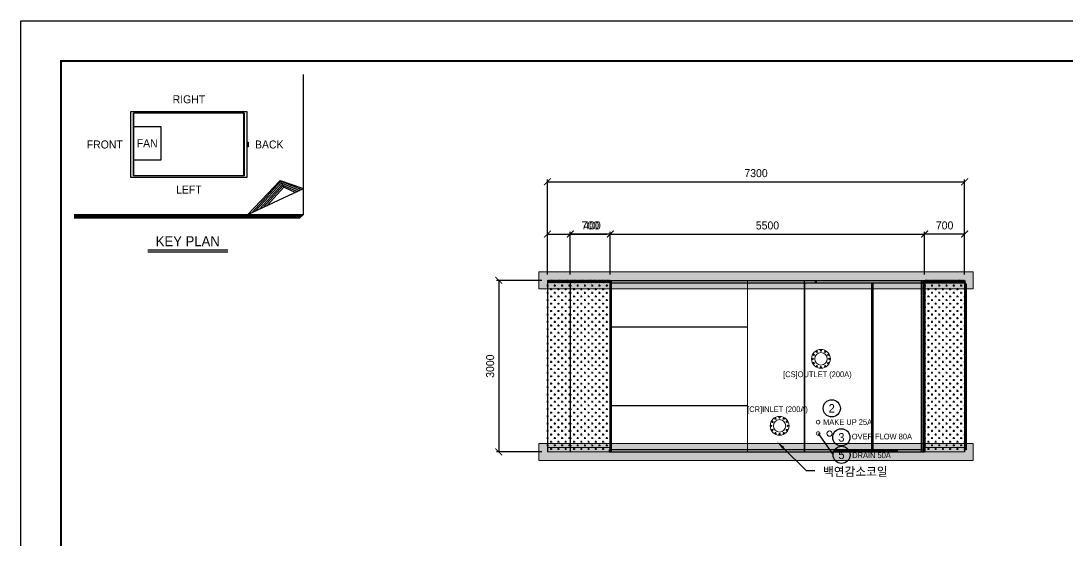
# Model space of a CAD drawing. Header units: millimetres. Extents: x 2773 to 32180, y 2797 to 23592.
# Drawn here: x 2773 to 21079, y 14518 to 23592 of the extents above; entities that cross this region are included whole.
import ezdxf
from ezdxf import colors
from ezdxf.entities.mleader import LeaderData, LeaderLine
from ezdxf.enums import TextEntityAlignment as Align
from ezdxf.math import Vec2, Vec3

# ---------------------------------------------------------------- set-up
doc = ezdxf.new("R2010")
doc.units = ezdxf.units.MM
for name, color, linetype in [('1.냉각탑', 8, 'Continuous'), ('SMS', 220, 'Continuous'), ('냉각탑', 4, 'Continuous'), ('냉각탑_box', 1, 'Continuous'), ('냉각탑_dim', 1, 'Continuous'), ('냉각탑_form', 1, 'Continuous'), ('냉각탑_text', 3, 'Continuous'), ('냉각탑_소음기', 161, 'Continuous')]:
    doc.layers.add(name, color=color, linetype=linetype)
doc.styles.add('HY울릉도L', font='')
doc.styles.get("Standard").update_dxf_attribs({"font": 'arial.ttf'})
doc.styles.add('돋움', font='Dotum.ttf')
doc.styles.get('HY울릉도L').set_extended_font_data('HY울릉도L')
doc.dimstyles.new('성지DIM', dxfattribs={"dimtxt": 3.5, "dimasz": 3, "dimexe": 1, "dimexo": 2.5, "dimgap": 2, "dimtad": 1, "dimdec": 0, "dimzin": 3, "dimdsep": 46, "dimtxsty": 'HY울릉도L', "dimblk": 'ARCHTICK', "dimcen": -2, "dimclrd": 256, "dimclre": 256, "dimclrt": 7, "dimadec": 0, "dimazin": 0, "dimtfac": 1, "dimtdec": 0, "dimtofl": 0, "dimtmove": 0, "dimatfit": 3, "dimfxl": 1, "dimtolj": 1, "dimtzin": 0, "dimlwe": -1, "dimarcsym": 0})

# ---------------------------------------------------------------- blocks, each defined once
blk = doc.blocks.new('냉각탑form')
at = {"layer": 'Defpoints'}
blk.add_lwpolyline([(0, 297.07), (420.1, 297.07), (420.1, 0), (0, 0)], close=True, dxfattribs=at)
at = {"layer": '냉각탑_form', "const_width": 0.5}
blk.add_lwpolyline([(10, 287.07), (10, 10), (410.1, 10), (410.1, 287.07)], close=True, dxfattribs=at)
blk = doc.blocks.new('_ArchTick')
at = {"color": 0, "linetype": 'ByBlock', "const_width": 0.15}
blk.add_lwpolyline([(-0.5, -0.5), (0.5, 0.5)], dxfattribs=at)
blk = doc.blocks.new('*D656')
at = {"layer": 'Defpoints', "color": 0, "transparency": 16777216}
for p in [(11986, 19058), (11134, 16058), (11988, 16058)]:
    blk.add_point(p, dxfattribs=at)
at = {"layer": '냉각탑_dim', "transparency": 16777216}
for p, q in [((11886, 19058), (11094, 19058)), ((11888, 16058), (11094, 16058))]:
    blk.add_line(p, q, dxfattribs=at)
at = {"layer": '냉각탑_dim', "lineweight": -2, "transparency": 16777216}
blk.add_line((11134, 19058), (11134, 16058), dxfattribs=at)
at = {"layer": '냉각탑_dim', "lineweight": -2, "transparency": 16777216, "xscale": 120, "yscale": 120, "zscale": 120}
for p, rotation in [((11134, 19058), 90), ((11134, 16058), 270)]:
    blk.add_blockref('_ArchTick', p, dxfattribs=dict(at, rotation=rotation))
at = {"layer": '냉각탑_dim', "color": 7, "transparency": 16777216, "insert": (10984, 17558), "char_height": 140, "attachment_point": 5, "rotation": 90, "style": 'HY울릉도L'}
blk.add_mtext('\\A1;3000', dxfattribs=at)
blk = doc.blocks.new('*D657')
at = {"layer": 'Defpoints', "color": 0, "transparency": 16777216}
for p in [(12386, 19867), (11986, 19058), (12386, 19058)]:
    blk.add_point(p, dxfattribs=at)
at = {"layer": '냉각탑_dim', "transparency": 16777216}
for p, q in [((11986, 19158), (11986, 19907)), ((12386, 19158), (12386, 19907))]:
    blk.add_line(p, q, dxfattribs=at)
at = {"layer": '냉각탑_dim', "lineweight": -2, "transparency": 16777216}
for p, q in [((11986, 19867), (12386, 19867)), ((12386, 19867), (13026, 19867))]:
    blk.add_line(p, q, dxfattribs=at)
at = {"layer": '냉각탑_dim', "lineweight": -2, "transparency": 16777216, "xscale": 120, "yscale": 120, "zscale": 120, "rotation": 180}
blk.add_blockref('_ArchTick', (11986, 19867), dxfattribs=at)
at = {"layer": '냉각탑_dim', "lineweight": -2, "transparency": 16777216, "xscale": 120, "yscale": 120, "zscale": 120}
blk.add_blockref('_ArchTick', (12386, 19867), dxfattribs=at)
at = {"layer": '냉각탑_dim', "color": 7, "transparency": 16777216, "insert": (12766, 20017), "char_height": 140, "attachment_point": 5, "style": 'HY울릉도L'}
blk.add_mtext('\\A1;400', dxfattribs=at)
blk = doc.blocks.new('*D658')
at = {"layer": 'Defpoints', "color": 0, "transparency": 16777216}
for p in [(12386, 19867), (12386, 19058), (13086, 19058)]:
    blk.add_point(p, dxfattribs=at)
at = {"layer": '냉각탑_dim', "transparency": 16777216}
for p, q in [((12386, 19158), (12386, 19907)), ((13086, 19158), (13086, 19907))]:
    blk.add_line(p, q, dxfattribs=at)
at = {"layer": '냉각탑_dim', "lineweight": -2, "transparency": 16777216}
blk.add_line((13086, 19867), (12386, 19867), dxfattribs=at)
at = {"layer": '냉각탑_dim', "lineweight": -2, "transparency": 16777216, "xscale": 120, "yscale": 120, "zscale": 120, "rotation": 180}
blk.add_blockref('_ArchTick', (12386, 19867), dxfattribs=at)
at = {"layer": '냉각탑_dim', "lineweight": -2, "transparency": 16777216, "xscale": 120, "yscale": 120, "zscale": 120}
blk.add_blockref('_ArchTick', (13086, 19867), dxfattribs=at)
at = {"layer": '냉각탑_dim', "color": 7, "transparency": 16777216, "insert": (12736, 20017), "char_height": 140, "attachment_point": 5, "style": 'HY울릉도L'}
blk.add_mtext('\\A1;700', dxfattribs=at)
blk = doc.blocks.new('*D659')
at = {"layer": 'Defpoints', "color": 0, "transparency": 16777216}
for p in [(18586, 19867), (13086, 19058), (18586, 19058)]:
    blk.add_point(p, dxfattribs=at)
at = {"layer": '냉각탑_dim', "transparency": 16777216}
for p, q in [((13086, 19158), (13086, 19907)), ((18586, 19158), (18586, 19907))]:
    blk.add_line(p, q, dxfattribs=at)
at = {"layer": '냉각탑_dim', "lineweight": -2, "transparency": 16777216}
blk.add_line((13086, 19867), (18586, 19867), dxfattribs=at)
at = {"layer": '냉각탑_dim', "lineweight": -2, "transparency": 16777216, "xscale": 120, "yscale": 120, "zscale": 120, "rotation": 180}
blk.add_blockref('_ArchTick', (13086, 19867), dxfattribs=at)
at = {"layer": '냉각탑_dim', "lineweight": -2, "transparency": 16777216, "xscale": 120, "yscale": 120, "zscale": 120}
blk.add_blockref('_ArchTick', (18586, 19867), dxfattribs=at)
at = {"layer": '냉각탑_dim', "color": 7, "transparency": 16777216, "insert": (15836, 20017), "char_height": 140, "attachment_point": 5, "style": 'HY울릉도L'}
blk.add_mtext('\\A1;5500', dxfattribs=at)
blk = doc.blocks.new('*D660')
at = {"layer": 'Defpoints', "color": 0, "transparency": 16777216}
for p in [(18586, 19867), (18586, 19058), (19286, 19058)]:
    blk.add_point(p, dxfattribs=at)
at = {"layer": '냉각탑_dim', "transparency": 16777216}
for p, q in [((18586, 19158), (18586, 19907)), ((19286, 19158), (19286, 19907))]:
    blk.add_line(p, q, dxfattribs=at)
at = {"layer": '냉각탑_dim', "lineweight": -2, "transparency": 16777216}
blk.add_line((19286, 19867), (18586, 19867), dxfattribs=at)
at = {"layer": '냉각탑_dim', "lineweight": -2, "transparency": 16777216, "xscale": 120, "yscale": 120, "zscale": 120, "rotation": 180}
blk.add_blockref('_ArchTick', (18586, 19867), dxfattribs=at)
at = {"layer": '냉각탑_dim', "lineweight": -2, "transparency": 16777216, "xscale": 120, "yscale": 120, "zscale": 120}
blk.add_blockref('_ArchTick', (19286, 19867), dxfattribs=at)
at = {"layer": '냉각탑_dim', "color": 7, "transparency": 16777216, "insert": (18936, 20017), "char_height": 140, "attachment_point": 5, "style": 'HY울릉도L'}
blk.add_mtext('\\A1;700', dxfattribs=at)
blk = doc.blocks.new('*D661')
at = {"layer": 'Defpoints', "color": 0, "transparency": 16777216}
for p in [(19286, 20781), (11986, 19058), (19286, 19058)]:
    blk.add_point(p, dxfattribs=at)
at = {"layer": '냉각탑_dim', "transparency": 16777216}
for p, q in [((11986, 19158), (11986, 20821)), ((19286, 19158), (19286, 20821))]:
    blk.add_line(p, q, dxfattribs=at)
at = {"layer": '냉각탑_dim', "lineweight": -2, "transparency": 16777216}
blk.add_line((11986, 20781), (19286, 20781), dxfattribs=at)
at = {"layer": '냉각탑_dim', "lineweight": -2, "transparency": 16777216, "xscale": 120, "yscale": 120, "zscale": 120, "rotation": 180}
blk.add_blockref('_ArchTick', (11986, 20781), dxfattribs=at)
at = {"layer": '냉각탑_dim', "lineweight": -2, "transparency": 16777216, "xscale": 120, "yscale": 120, "zscale": 120}
blk.add_blockref('_ArchTick', (19286, 20781), dxfattribs=at)
at = {"layer": '냉각탑_dim', "color": 7, "transparency": 16777216, "insert": (15636, 20931), "char_height": 140, "attachment_point": 5, "style": 'HY울릉도L'}
blk.add_mtext('\\A1;7300', dxfattribs=at)
blk = doc.blocks.new('4')
h = blk.add_hatch()
h.set_pattern_fill('CROSS', color=5, scale=10)
h.set_pattern_definition([(0, (-671223.63, 29953.5), (63.5, 63.5), [31.75, -95.25]), (90, (-671207.755, 29937.624), (-63.5, 63.5), [31.75, -95.25])])
h.paths.add_polyline_path([(12386, 19016), (11988, 19016), (11988, 16058), (12386, 16058)])
h = blk.add_hatch()
h.set_pattern_fill('CROSS', color=5, scale=10)
h.set_pattern_definition([(0, (-670823.37, 29953.28), (63.5, 63.5), [31.75, -95.25]), (90, (-670807.49, 29937.403), (-63.5, 63.5), [31.75, -95.25])])
h.paths.add_polyline_path([(13088, 19015), (12388, 19015), (12388, 16058), (13088, 16058)])
h = blk.add_hatch()
h.set_pattern_fill('CROSS', color=5, scale=10)
h.set_pattern_definition([(0, (-664623.226, 29953.5), (63.5, 63.5), [31.75, -95.25]), (90, (-664607.35, 29937.624), (-63.5, 63.5), [31.75, -95.25])])
h.paths.add_polyline_path([(19286, 19016), (18588, 19016), (18588, 16058), (19286, 16058)])
at = {"ltscale": 500}
h = blk.add_hatch(dxfattribs=at)
h.set_pattern_fill('ANSI37', color=251, scale=200)
h.set_pattern_definition([(45, (-12087.64, 2949.35), (-17.67767, 17.67767), []), (135, (-12087.64, 2949.35), (-17.67767, -17.67767), [])])
h.paths.add_polyline_path([(19311, 18393), (19311, 19015), (19290, 19015), (19290, 16098), (19311, 16098), (19311, 15522)])
for p, q in [((11986, 19058), (11986, 16058)), ((11988, 19056), (11988, 19017)), ((13084, 19056), (13084, 19017)), ((13086, 19016), (13086, 19058)), ((13086, 19058), (15688, 19058)), ((13086, 19058), (13086, 18243)), ((13100, 19016), (13100, 19058)), ((13100, 19058), (16486, 19058)), ((13100, 19058), (13100, 18243)), ((16486, 19058), (16675, 19058)), ((16675, 19016), (16675, 19058)), ((16677, 19058), (18573, 19058)), ((16688, 19016), (16688, 19058)), ((16690, 19058), (18586, 19058)), ((18529, 16058), (18529, 19058)), ((18531, 19058), (18573, 19058)), ((18531, 16058), (18531, 19058)), ((18542, 16058), (18542, 19058)), ((18544, 19058), (18586, 19058)), ((18544, 16058), (18544, 19058)), ((18573, 19016), (18573, 19058)), ((18573, 16058), (18573, 19058)), ((18586, 19016), (18586, 19058)), ((18586, 16058), (18586, 19058)), ((18586, 19058), (18586, 16058)), ((18588, 19056), (18588, 19017)), ((19286, 19058), (19286, 16058)), ((11988, 19016), (11988, 16058)), ((12386, 19017), (12386, 16058)), ((13086, 19016), (15688, 19016)), ((13086, 18094), (13086, 19014)), ((13086, 19014), (15486, 19014)), ((13100, 19016), (16486, 19016)), ((13100, 18094), (13100, 19014)), ((13100, 19014), (15486, 19014)), ((16484, 16058), (16484, 19014)), ((16486, 19014), (18573, 19014)), ((16486, 19014), (18586, 19014)), ((16677, 19016), (18573, 19016)), ((16677, 19014), (17662, 19014)), ((16690, 19016), (18586, 19016)), ((16690, 19014), (17675, 19014)), ((17664, 19014), (18529, 19014)), ((17677, 19014), (18542, 19014)), ((18529, 16058), (18529, 19014)), ((18531, 19014), (18573, 19014)), ((18531, 16058), (18531, 19014)), ((18542, 16058), (18542, 19014)), ((18544, 19014), (18586, 19014)), ((18544, 16058), (18544, 19014)), ((18573, 16058), (18573, 19014)), ((18586, 16058), (18586, 19014)), ((18588, 19017), (19286, 19017)), ((18588, 19016), (19286, 19016)), ((18588, 19016), (18588, 16058)), ((19286, 19017), (19286, 16058)), ((13086, 18244), (15486, 18244)), ((13086, 18243), (15486, 18243)), ((13086, 16873), (13086, 18243)), ((13100, 18244), (15486, 18244)), ((13100, 18243), (15486, 18243)), ((13100, 16873), (13100, 18243)), ((13086, 16873), (13086, 18093)), ((13100, 16873), (13100, 18093)), ((13086, 16873), (15486, 16873)), ((13086, 16871), (15486, 16871)), ((13086, 16058), (13086, 16871)), ((13086, 16058), (13086, 16871)), ((13100, 16873), (15486, 16873)), ((13100, 16871), (15486, 16871)), ((13073, 16101), (15473, 16101)), ((13073, 16058), (13073, 16100)), ((13073, 16100), (15557, 16100)), ((13073, 16058), (13073, 16100)), ((13073, 16058), (15557, 16058)), ((13086, 16101), (15486, 16101)), ((13086, 16058), (13086, 16100)), ((13086, 16058), (13086, 16100)), ((13100, 16100), (16484, 16100)), ((13100, 16058), (16484, 16058)), ((16473, 16102), (16473, 16102)), ((16486, 16102), (18529, 16102)), ((16486, 16102), (18542, 16102)), ((16486, 16058), (18586, 16058)), ((16555, 16102), (17662, 16102)), ((16557, 16100), (18573, 16100)), ((16557, 16058), (18573, 16058)), ((16568, 16102), (17675, 16102)), ((16570, 16100), (18586, 16100)), ((17010, 16079), (18117, 16079)), ((17130, 16035), (17130, 16077)), ((17664, 16102), (18529, 16102)), ((17677, 16102), (18542, 16102)), ((18531, 16102), (18573, 16102)), ((18531, 16102), (18573, 16102)), ((18544, 16102), (18586, 16102)), ((18544, 16102), (18586, 16102)), ((18573, 16058), (18573, 16100)), ((18573, 16058), (18573, 16100)), ((18586, 16058), (18586, 16100)), ((18586, 16058), (18586, 16100))]:
    blk.add_line(p, q)
at = {"lineweight": 5}
for p, q in [((11986, 19058), (13086, 19058)), ((12386, 19017), (12386, 19056)), ((13086, 19058), (13086, 16058)), ((15486, 16058), (15486, 19058)), ((13084, 16058), (13084, 19017)), ((11986, 16136), (13086, 16136)), ((18586, 16135), (19286, 16135)), ((11986, 16058), (16486, 16058)), ((16486, 16058), (19286, 16058)), ((18586, 16058), (19286, 16058)), ((19315, 16098), (19286, 16098))]:
    blk.add_line(p, q, dxfattribs=at)
at = {"ltscale": 500}
for p, q in [((11988, 19056), (13084, 19056)), ((16486, 16058), (16486, 19058)), ((16486, 19058), (16486, 19058)), ((16486, 16058), (16486, 19058)), ((16486, 19058), (16486, 19058)), ((18586, 19056), (18586, 19058)), ((18586, 19058), (19286, 19058)), ((18588, 19056), (19285, 19056)), ((13073, 16058), (13073, 16058)), ((13086, 16058), (13086, 16058))]:
    blk.add_line(p, q, dxfattribs=at)
at = {"color": 7, "lineweight": 35}
for p, q in [((16677, 19058), (16677, 19016)), ((16690, 19058), (16690, 19016)), ((16486, 19014), (16486, 16058)), ((16486, 19014), (16486, 16058)), ((17662, 19014), (17662, 16058)), ((17664, 19014), (17664, 16058)), ((17675, 19014), (17675, 16058)), ((17677, 19014), (17677, 16058)), ((17132, 16077), (17132, 16035))]:
    blk.add_line(p, q, dxfattribs=at)
at = {"color": 251, "ltscale": 500}
for p, q in [((19286, 19055), (19286, 16058)), ((19290, 19055), (19290, 16098)), ((19311, 16098), (19311, 18993)), ((19315, 18993), (19315, 16098))]:
    blk.add_line(p, q, dxfattribs=at)
at = {"layer": '1.냉각탑', "lineweight": 13}
for centre, radius in [((16772, 17685), 165), ((16646, 17757), 11.5), ((16772, 17685), 109), ((16700, 17810), 11.5), ((16772, 17830), 11.5), ((16845, 17810), 11.5), ((16898, 17757), 11.5), ((16627, 17685), 11.5), ((16646, 17612), 11.5), ((16898, 17612), 11.5), ((16917, 17685), 11.5), ((16700, 17559), 11.5), ((16772, 17540), 11.5), ((16845, 17559), 11.5), ((16048, 16515), 165), ((16048, 16660), 11.5), ((15903, 16515), 11.5), ((15922, 16587), 11.5), ((16048, 16515), 109), ((15976, 16640), 11.5), ((16121, 16640), 11.5), ((16174, 16587), 11.5), ((16193, 16515), 11.5), ((15922, 16442), 11.5), ((15976, 16389), 11.5), ((16048, 16370), 11.5), ((16121, 16389), 11.5), ((16174, 16442), 11.5)]:
    blk.add_circle(centre, radius, dxfattribs=at)
at = {"layer": '1.냉각탑', "lineweight": 5}
for centre, radius in [((16722, 16579), 32.5), ((16722, 16379), 32.5), ((16922, 16379), 46)]:
    blk.add_circle(centre, radius, dxfattribs=at)
at = {"layer": 'SMS', "color": 5}
for points in [[(12465, 19017, -0.420076), (12460, 19028), (12465, 19046, 1.449198), (12450, 19046), (12455, 19028, -0.524856), (12448, 19017, -0.524856), (12440, 19028), (12445, 19046, 1.449198), (12430, 19046), (12435, 19028, -0.524856), (12428, 19017, -0.524856), (12420, 19028), (12425, 19046, 1.449198), (12410, 19046), (12415, 19028, -0.524856), (12408, 19017, -0.524856), (12400, 19028), (12405, 19046, 1.449198), (12390, 19046), (12395, 19028, -0.524856), (12388, 19017, -0.524856), (12380, 19028), (12385, 19046, 1.449198), (12370, 19046), (12375, 19028, -0.524856), (12368, 19017, -0.524856), (12361, 19028), (12365, 19046, 1.449198), (12351, 19046), (12355, 19028, -0.524856), (12348, 19017, -0.524856), (12341, 19028), (12346, 19046, 1.449198), (12331, 19046), (12336, 19028, -0.524856), (12328, 19017, -0.524856), (12321, 19028), (12326, 19046, 1.449198), (12311, 19046), (12316, 19028, -0.524856), (12308, 19017, -0.524856), (12301, 19028), (12306, 19046, 1.449198), (12291, 19046), (12296, 19028, -0.524856), (12288, 19017, -0.524856), (12281, 19028), (12286, 19046, 1.449198), (12271, 19046), (12276, 19028, -0.524856), (12268, 19017, -0.524856), (12261, 19028), (12266, 19046, 1.449198), (12251, 19046), (12256, 19028, -0.524856), (12248, 19017, -0.524856), (12241, 19028), (12246, 19046, 1.449198), (12231, 19046), (12236, 19028, -0.524856), (12228, 19017, -0.524856), (12221, 19028), (12226, 19046, 1.449198), (12211, 19046), (12216, 19028, -0.524856), (12208, 19017, -0.524856), (12201, 19028), (12206, 19046, 1.449198), (12191, 19046), (12196, 19028, -0.524856), (12188, 19017, -0.524856), (12181, 19028), (12186, 19046, 1.449198), (12171, 19046), (12176, 19028, -0.524856), (12168, 19017, -0.524856), (12161, 19028), (12166, 19046, 1.449198), (12151, 19046), (12156, 19028, -0.524856), (12149, 19017, -0.524856), (12141, 19028), (12146, 19046, 1.449198), (12131, 19046), (12136, 19028, -0.524856), (12129, 19017, -0.524856), (12121, 19028), (12126, 19046, 1.449198), (12111, 19046), (12116, 19028, -0.524856), (12109, 19017, -0.524856), (12101, 19028), (12106, 19046, 1.449198), (12091, 19046), (12096, 19028, -0.524856), (12089, 19017, -0.524856), (12081, 19028), (12086, 19046, 1.449198), (12071, 19046), (12076, 19028, -0.524856), (12069, 19017, -0.524856), (12061, 19028), (12066, 19046, 1.449198), (12051, 19046), (12056, 19028, -0.524856), (12049, 19017, -0.524856), (12041, 19028), (12046, 19046, 1.449198), (12031, 19046), (12036, 19028, -0.524856), (12029, 19017, -0.524856), (12021, 19028), (12026, 19046, 1.449198), (12011, 19046), (12016, 19028, -0.524856), (12009, 19017, -0.524856), (12001, 19028), (12006, 19046, 1.449198), (11991, 19046), (11996, 19028, -0.420076), (11992, 19017, -0.420076)], [(12886, 19017, -0.500631), (12879, 19028), (12884, 19046, 1.449198), (12869, 19046), (12874, 19028, -0.524856), (12867, 19017, -0.524856), (12859, 19028), (12864, 19046, 1.449198), (12849, 19046), (12854, 19028, -0.524856), (12847, 19017, -0.524856), (12839, 19028), (12844, 19046, 1.449198), (12829, 19046), (12834, 19028, -0.524856), (12827, 19017, -0.524856), (12819, 19028), (12824, 19046, 1.449198), (12809, 19046), (12814, 19028, -0.524856), (12807, 19017, -0.524856), (12799, 19028), (12804, 19046, 1.449198), (12789, 19046), (12794, 19028, -0.524856), (12787, 19017, -0.524856), (12779, 19028), (12784, 19046, 1.449198), (12769, 19046), (12774, 19028, -0.524856), (12767, 19017, -0.524856), (12760, 19028), (12764, 19046, 1.449198), (12750, 19046), (12754, 19028, -0.524856), (12747, 19017, -0.524856), (12740, 19028), (12745, 19046, 1.449198), (12730, 19046), (12735, 19028, -0.524856), (12727, 19017, -0.524856), (12720, 19028), (12725, 19046, 1.449198), (12710, 19046), (12715, 19028, -0.524856), (12707, 19017, -0.524856), (12700, 19028), (12705, 19046, 1.449198), (12690, 19046), (12695, 19028, -0.524856), (12687, 19017, -0.524856), (12680, 19028), (12685, 19046, 1.449198), (12670, 19046), (12675, 19028, -0.524856), (12667, 19017, -0.524856), (12660, 19028), (12665, 19046, 1.449198), (12650, 19046), (12655, 19028, -0.524856), (12647, 19017, -0.524856), (12640, 19028), (12645, 19046, 1.449198), (12630, 19046), (12635, 19028, -0.524856), (12627, 19017, -0.524856), (12620, 19028), (12625, 19046, 1.449198), (12610, 19046), (12615, 19028, -0.524856), (12607, 19017, -0.524856), (12600, 19028), (12605, 19046, 1.449198), (12590, 19046), (12595, 19028, -0.524856), (12587, 19017, -0.524856), (12580, 19028), (12585, 19046, 1.449198), (12570, 19046), (12575, 19028, -0.524856), (12567, 19017, -0.524856), (12560, 19028), (12565, 19046, 1.449198), (12550, 19046), (12555, 19028, -0.524856), (12548, 19017, -0.524856), (12540, 19028), (12545, 19046, 1.449198), (12530, 19046), (12535, 19028, -0.524856), (12528, 19017, -0.524856), (12520, 19028), (12525, 19046, 1.449198), (12510, 19046), (12515, 19028, -0.524856), (12508, 19017, -0.524856), (12500, 19028), (12505, 19046, 1.449198), (12490, 19046), (12495, 19028, -0.524856), (12488, 19017, -0.524856), (12480, 19028), (12485, 19046, 1.449198), (12470, 19046), (12475, 19028, -0.524856), (12468, 19017, -0.524856), (12460, 19028), (12465, 19046, 1.449198), (12450, 19046), (12455, 19028, -0.524856), (12448, 19017, -0.417249), (12440, 19025)], [(13084, 19017, -0.420076), (13079, 19028), (13084, 19046, 1.449198), (13069, 19046), (13074, 19028, -0.524856), (13066, 19017, -0.524856), (13059, 19028), (13064, 19046, 1.449198), (13049, 19046), (13054, 19028, -0.524856), (13046, 19017, -0.524856), (13039, 19028), (13044, 19046, 1.449198), (13029, 19046), (13034, 19028, -0.524856), (13026, 19017, -0.524856), (13019, 19028), (13024, 19046, 1.449198), (13009, 19046), (13014, 19028, -0.524856), (13006, 19017, -0.524856), (12999, 19028), (13004, 19046, 1.449198), (12989, 19046), (12994, 19028, -0.524856), (12986, 19017, -0.524856), (12979, 19028), (12984, 19046, 1.449198), (12969, 19046), (12974, 19028, -0.524856), (12966, 19017, -0.524856), (12959, 19028), (12964, 19046, 1.449198), (12949, 19046), (12954, 19028, -0.524856), (12947, 19017, -0.524856), (12939, 19028), (12944, 19046, 1.449198), (12929, 19046), (12934, 19028, -0.524856), (12927, 19017, -0.524856), (12919, 19028), (12924, 19046, 1.449198), (12909, 19046), (12914, 19028, -0.524856), (12907, 19017, -0.524856), (12899, 19028), (12904, 19046, 1.449198), (12889, 19046), (12894, 19028, -0.524856), (12887, 19017, -0.524856), (12879, 19028), (12884, 19046, 1.449198), (12869, 19046), (12874, 19028, -0.524856), (12867, 19017, -0.417249), (12859, 19025)], [(19065, 19017, -0.420076), (19061, 19028), (19066, 19046, 1.449198), (19051, 19046), (19056, 19028, -0.524856), (19048, 19017, -0.524856), (19041, 19028), (19046, 19046, 1.449198), (19031, 19046), (19036, 19028, -0.524856), (19028, 19017, -0.524856), (19021, 19028), (19026, 19046, 1.449198), (19011, 19046), (19016, 19028, -0.524856), (19008, 19017, -0.524856), (19001, 19028), (19006, 19046, 1.449198), (18991, 19046), (18996, 19028, -0.524856), (18988, 19017, -0.524856), (18981, 19028), (18986, 19046, 1.449198), (18971, 19046), (18976, 19028, -0.524856), (18968, 19017, -0.524856), (18961, 19028), (18966, 19046, 1.449198), (18951, 19046), (18956, 19028, -0.524856), (18948, 19017, -0.524856), (18941, 19028), (18946, 19046, 1.449198), (18931, 19046), (18936, 19028, -0.524856), (18928, 19017, -0.524856), (18921, 19028), (18926, 19046, 1.449198), (18911, 19046), (18916, 19028, -0.524856), (18909, 19017, -0.524856), (18901, 19028), (18906, 19046, 1.449198), (18891, 19046), (18896, 19028, -0.524856), (18889, 19017, -0.524856), (18881, 19028), (18886, 19046, 1.449198), (18871, 19046), (18876, 19028, -0.524856), (18869, 19017, -0.524856), (18861, 19028), (18866, 19046, 1.449198), (18851, 19046), (18856, 19028, -0.524856), (18849, 19017, -0.524856), (18841, 19028), (18846, 19046, 1.449198), (18831, 19046), (18836, 19028, -0.524856), (18829, 19017, -0.524856), (18821, 19028), (18826, 19046, 1.449198), (18811, 19046), (18816, 19028, -0.524856), (18809, 19017, -0.524856), (18801, 19028), (18806, 19046, 1.449198), (18791, 19046), (18796, 19028, -0.524856), (18789, 19017, -0.524856), (18781, 19028), (18786, 19046, 1.449198), (18771, 19046), (18776, 19028, -0.524856), (18769, 19017, -0.524856), (18761, 19028), (18766, 19046, 1.449198), (18751, 19046), (18756, 19028, -0.524856), (18749, 19017, -0.524856), (18741, 19028), (18746, 19046, 1.449198), (18732, 19046), (18736, 19028, -0.524856), (18729, 19017, -0.524856), (18722, 19028), (18726, 19046, 1.449198), (18712, 19046), (18716, 19028, -0.524856), (18709, 19017, -0.524856), (18702, 19028), (18707, 19046, 1.449198), (18692, 19046), (18697, 19028, -0.524856), (18689, 19017, -0.524856), (18682, 19028), (18687, 19046, 1.449198), (18672, 19046), (18677, 19028, -0.524856), (18669, 19017, -0.524856), (18662, 19028), (18667, 19046, 1.449198), (18652, 19046), (18657, 19028, -0.524856), (18649, 19017, -0.524856), (18642, 19028), (18647, 19046, 1.449198), (18632, 19046), (18637, 19028, -0.524856), (18629, 19017, -0.524856), (18622, 19028), (18627, 19046, 1.449198), (18612, 19046), (18617, 19028, -0.524856), (18609, 19017, -0.524856), (18602, 19028), (18607, 19046, 1.449198), (18592, 19046), (18597, 19028, -0.420076), (18592, 19017, -0.420076)], [(19285, 19052, 0.968257), (19270, 19046), (19275, 19028, -0.524856), (19268, 19017, -0.524856), (19260, 19028), (19265, 19046, 1.449198), (19250, 19046), (19255, 19028, -0.524856), (19248, 19017, -0.524856), (19240, 19028), (19245, 19046, 1.449198), (19230, 19046), (19235, 19028, -0.524856), (19228, 19017, -0.524856), (19220, 19028), (19225, 19046, 1.449198), (19210, 19046), (19215, 19028, -0.524856), (19208, 19017, -0.524856), (19200, 19028), (19205, 19046, 1.449198), (19190, 19046), (19195, 19028, -0.524856), (19188, 19017, -0.524856), (19180, 19028), (19185, 19046, 1.449198), (19170, 19046), (19175, 19028, -0.524856), (19168, 19017, -0.524856), (19160, 19028), (19165, 19046, 1.449198), (19150, 19046), (19155, 19028, -0.524856), (19148, 19017, -0.524856), (19140, 19028), (19145, 19046, 1.449198), (19131, 19046), (19135, 19028, -0.524856), (19128, 19017, -0.524856), (19121, 19028), (19125, 19046, 1.449198), (19111, 19046), (19115, 19028, -0.524856), (19108, 19017, -0.524856), (19101, 19028), (19106, 19046, 1.449198), (19091, 19046), (19096, 19028, -0.524856), (19088, 19017, -0.524856), (19081, 19028), (19086, 19046, 1.449198), (19071, 19046), (19076, 19028, -0.524856), (19068, 19017, -0.524856), (19061, 19028), (19066, 19046, 1.449198), (19051, 19046), (19056, 19028, -0.420076), (19051, 19017)]]:
    blk.add_lwpolyline(points, format="xyb", dxfattribs=at)
at = {"layer": '냉각탑_dim'}
blk.add_line((16722, 16379), (16983, 16009), dxfattribs=at)
at = {"layer": '냉각탑_dim', "linetype": 'ByBlock', "lineweight": -2}
for centre in [(16961, 16820), (17128, 16313)]:
    blk.add_circle(centre, 150, dxfattribs=at)
at = {"layer": '냉각탑_소음기'}
for p, q in [((13086, 19058), (13086, 16058)), ((13100, 19058), (13100, 16058)), ((18573, 16058), (18573, 19058)), ((18573, 19058), (18573, 18858)), ((18586, 16058), (18586, 19058)), ((18586, 19058), (18586, 18858)), ((18573, 18643), (18573, 18443)), ((18586, 18643), (18586, 18443)), ((18573, 18226), (18573, 18026)), ((18586, 18226), (18586, 18026)), ((18573, 17809), (18573, 17609)), ((18586, 17809), (18586, 17609)), ((18573, 17092), (18573, 16892)), ((18586, 17092), (18586, 16892)), ((18573, 16675), (18573, 16475)), ((18586, 16675), (18586, 16475)), ((18573, 16258), (18573, 16058)), ((18586, 16258), (18586, 16058))]:
    blk.add_line(p, q, dxfattribs=at)
at = {"layer": '1.냉각탑', "style": '돋움'}
for s, p in [('[CS]OUTLET (200A)', (16110, 17416)), ('[CR]INLET (200A)', (15481, 16805)), ('MAKE UP 25A', (16809, 16581)), ('OVER FLOW 80A', (17311, 16328))]:
    blk.add_text(s, height=100, dxfattribs=at).set_placement(p, align=Align.MIDDLE_LEFT)
at = {"layer": '냉각탑_text', "style": '돋움'}
for s, p in [('2', (16961, 16820)), ('3', (17130, 16313))]:
    blk.add_text(s, height=150, dxfattribs=at).set_placement(p, align=Align.MIDDLE_CENTER)

msp = doc.modelspace()

# ---------------------------------------------------------------- hatches: boundary and pattern name
h = msp.add_hatch()
h.set_pattern_fill('AR-CONC', color=4)
h.set_pattern_definition([(50, (-864497.02, -336379.2), (182.18467, -15.939086), [19.05, -209.55]), (355, (-864497.02, -336379.2), (-35.24342, 191.056845), [15.24, -167.640584]), (100.451445, (-864481.84, -336380.52), (146.941247, 175.117752), [16.19001, -178.090245]), (46.1842, (-864497.02, -336328.4), (271.07904, -42.04233), [28.575, -314.325]), (96.635558, (-864474.43, -336331.9), (237.404134, 247.426125), [24.28502, -267.13561]), (351.18415, (-864497.02, -336328.4), (237.40413, 247.426125), [22.85997, -251.45973]), (21, (-864471.62, -336341.1), (151.614391, -102.265198), [19.05, -209.55]), (326, (-864471.62, -336341.1), (61.80203, 184.187966), [15.24, -167.64]), (71.451445, (-864458.98, -336349.62), (213.41642, 81.92277), [16.19001, -178.089938]), (37.5, (-864497.02, -336379.197), (3.0886033, 84.555039), [0, -165.608, 0, -170.18, 0, -168.275]), (7.5, (-864497.02, -336379.2), (66.8196625, 100.180575), [0, -97.028, 0, -161.798, 0, -64.135]), (327.5, (-864553.66, -336379.2), (135.590595, -5.728744), [0, -63.5, 0, -198.12, 0, -262.89]), (317.5, (-864579.06, -336379.2), (148.129181, 25.426491), [0, -82.55, 0, -131.572, 0, -186.69])])
h.paths.add_polyline_path([(19436.5, 19207.7), (11837.7, 19207.7), (11837.7, 18907.7), (19436.5, 18907.7)])
h = msp.add_hatch()
h.set_pattern_fill('AR-CONC', color=4)
h.set_pattern_definition([(50, (-864497.02, -339379.2), (182.18467, -15.939086), [19.05, -209.55]), (355, (-864497.02, -339379.2), (-35.24342, 191.056845), [15.24, -167.640584]), (100.451445, (-864481.84, -339380.52), (146.941247, 175.117752), [16.19001, -178.090245]), (46.1842, (-864497.02, -339328.4), (271.07904, -42.04233), [28.575, -314.325]), (96.635558, (-864474.43, -339331.9), (237.404134, 247.426125), [24.28502, -267.13561]), (351.18415, (-864497.02, -339328.4), (237.40413, 247.426125), [22.85997, -251.45973]), (21, (-864471.62, -339341.1), (151.614391, -102.265198), [19.05, -209.55]), (326, (-864471.62, -339341.1), (61.80203, 184.187966), [15.24, -167.64]), (71.451445, (-864458.98, -339349.62), (213.41642, 81.92277), [16.19001, -178.089938]), (37.5, (-864497.02, -339379.197), (3.0886033, 84.555039), [0, -165.608, 0, -170.18, 0, -168.275]), (7.5, (-864497.02, -339379.2), (66.8196625, 100.180575), [0, -97.028, 0, -161.798, 0, -64.135]), (327.5, (-864553.66, -339379.2), (135.590595, -5.728744), [0, -63.5, 0, -198.12, 0, -262.89]), (317.5, (-864579.06, -339379.2), (148.129181, 25.426491), [0, -82.55, 0, -131.572, 0, -186.69])])
h.paths.add_polyline_path([(19436.5, 16207.7), (11837.7, 16207.7), (11837.7, 15907.7), (19436.5, 15907.7)])

# ---------------------------------------------------------------- linework, layer by layer
at = {"lineweight": 5}
for points in [[(11837.7, 18907.7), (19436.5, 18907.7), (19436.5, 19207.7), (11837.7, 19207.7)], [(11837.7, 15907.7), (19436.5, 15907.7), (19436.5, 16207.7), (11837.7, 16207.7)]]:
    msp.add_lwpolyline(points, close=True, dxfattribs=at)
at = {"layer": '냉각탑', "ltscale": 30}
for p, q in [((4745.2, 21979.1), (4745.2, 20886.7)), ((4745.2, 20886.7), (4745.2, 21979.1)), ((6680.1, 21979.1), (4745.2, 21979.1)), ((6670.8, 20886.7), (6670.8, 21979.1)), ((6680.1, 20886.7), (6680.1, 21979.1)), ((6680.1, 21979.1), (6680.1, 20886.7)), ((6726.1, 21466.3), (6726.1, 21399.5)), ((6680.1, 20886.7), (4745.2, 20886.7))]:
    msp.add_line(p, q, dxfattribs=at)
for points in [[(6726.1, 22009.1), (6726.1, 20856.8), (4698.1, 20856.8), (4698.1, 22009.1)], [(4745.2, 21747.6), (5219.2, 21747.6), (5219.6, 21161), (4745.2, 21161)], [(6734.9, 21473.7), (6740.7, 21473.7), (6740.7, 21392.1), (6734.9, 21392.1)], [(6740.7, 21473.7), (6746.5, 21473.7), (6746.5, 21392.1), (6740.7, 21392.1)]]:
    msp.add_lwpolyline(points, close=True, dxfattribs=at)
at = {"layer": '냉각탑_box'}
for p, q in [((7717.8, 20207), (7717.8, 22658.8)), ((6743.6, 20207), (7309, 20804.6)), ((6811.2, 20238.6), (7325.5, 20797.8)), ((6878.8, 20270.2), (7336.8, 20769.8)), ((6946.3, 20301.7), (7348, 20741.8)), ((7013.9, 20333.3), (7359.2, 20713.8)), ((7081.5, 20364.9), (7370.5, 20685.8)), ((7309, 20804.6), (7717.8, 20662.2)), ((7309, 20804.6), (7370.5, 20685.8)), ((7327.8, 20792), (7682.3, 20645.6)), ((7341.4, 20758.3), (7646.7, 20629)), ((7354.9, 20724.6), (7611.2, 20612.3)), ((7368.4, 20690.9), (7575.6, 20595.7)), ((6743.6, 20207), (7717.8, 20662.2)), ((3706.3, 20207), (7717.8, 20207)), ((3706.3, 20195.3), (7703.7, 20195.3)), ((3706.3, 20173.8), (7677.8, 20173.8)), ((3706.3, 20152.4), (7651.8, 20152.4)), ((7717.8, 20207), (7651.8, 20152.4)), ((4992, 19590.5), (6392, 19590.5)), ((4992, 19555.5), (6392, 19555.5))]:
    msp.add_line(p, q, dxfattribs=at)
at = {"layer": '냉각탑_dim', "linetype": 'ByBlock', "lineweight": -2}
msp.add_circle((17132.9, 16008.6), 150, dxfattribs=at)

# ---------------------------------------------------------------- block references
msp.add_blockref('4', (0, 0))
at = {"layer": '냉각탑_form', "xscale": 70.00000000000001, "yscale": 70.00000000000001, "zscale": 70.00000000000001}
msp.add_blockref('냉각탑form', (2772.8, 2797.3), dxfattribs=at)

# ---------------------------------------------------------------- texts
at = {"layer": '1.냉각탑', "style": '돋움'}
msp.add_text('DRAIN 50A', height=100, dxfattribs=at).set_placement((17318.9, 16000.3), align=Align.MIDDLE_LEFT)
at = {"layer": '냉각탑_text', "style": '돋움'}
for s, height, p in [('RIGHT', 140, (5712.6, 22222.7)), ('FRONT', 140, (4239.9, 21432.9)), ('FAN', 140, (4982.4, 21454.3)), ('BACK', 140, (7118.1, 21432.9)), ('LEFT', 140, (5712.6, 20643.9)), ('KEY PLAN', 175, (5692, 19742.2)), ('5', 150, (17131.1, 16008.8))]:
    msp.add_text(s, height=height, dxfattribs=at).set_placement(p, align=Align.MIDDLE_CENTER)
msp.add_text('백연감소코일', height=150, dxfattribs=at).set_placement((16809.1, 15712.4), align=Align.MIDDLE_LEFT)

# ---------------------------------------------------------------- dimensions: what is measured, and where the dimension line sits
at = {"layer": '냉각탑_dim'}
for base, p1, p2, picture, middle in [((19286.5, 20781.3), (11986.1, 19057.7), (19286.5, 19057.7), '*D661', (15636.3, 20931.3)), ((12386.1, 19866.5), (11986.1, 19057.7), (12386.1, 19057.7), '*D657', (12766.1, 20016.5)), ((12386.1, 19866.5), (13086.5, 19057.7), (12386.1, 19057.7), '*D658', (12736.3, 20016.5)), ((18586.5, 19866.5), (13086.5, 19057.7), (18586.5, 19057.7), '*D659', (15836.5, 20016.5)), ((18586.5, 19866.5), (19286.5, 19057.7), (18586.5, 19057.7), '*D660', (18936.5, 20016.5))]:
    dim = msp.add_linear_dim(base=base, p1=p1, p2=p2, dimstyle='성지DIM', override={"dimscale": 40}, dxfattribs=at)
    dim.commit()
    dim.dimension.update_dxf_attribs({"geometry": picture, "text_midpoint": middle})
dim = msp.add_linear_dim(base=(11134.3, 16057.7), p1=(11986.1, 19057.7), p2=(11987.7, 16057.7), angle=90, dimstyle='성지DIM', override={"dimscale": 40}, dxfattribs=at)
dim.commit()
dim.dimension.update_dxf_attribs({"geometry": '*D656', "text_midpoint": (10984.3, 17557.7)})

# ---------------------------------------------------------------- leaders
ml = msp.add_multileader_mtext('Standard', dxfattribs=at)
ml.set_content('')
ml.set_leader_properties(color=256)
ml.build(insert=Vec2(0, 0))
ml.multileader.update_dxf_attribs({"text_right_attachment_type": 6, "dogleg_length": 5, "arrow_head_size": 150, "scale": 30})
ctx = ml.context
ctx.base_point, ctx.scale, ctx.char_height, ctx.arrow_head_size, ctx.landing_gap_size, ctx.plane_origin = Vec3(16663.7, 15731.2), 30, 5.4, 150, 2.7, Vec3(16004.7, 16236.1)
ctx.right_attachment = 6
notes = []
notes.append((ctx, [(0, (1, 1, 0), (16513.7, 15731.2), (1, 0), 150, [(0, [(16004.7, 16236.1)], 0, [])])]))
ctx.mtext, ml.multileader.dxf.content_type = None, 0
for ctx, leaders in notes:
    for number, flags, end, landing, length, lines in leaders:
        leader = LeaderData()
        leader.index, (leader.has_last_leader_line, leader.has_dogleg_vector, leader.attachment_direction) = number, flags
        leader.last_leader_point, leader.dogleg_vector, leader.dogleg_length = Vec3(end), Vec3(landing), length
        for number, points, colour, breaks in lines:
            line = LeaderLine()
            line.index, line.vertices, line.color, line.breaks = number, Vec3.list(points), colors.encode_raw_color(colour), breaks
            leader.lines.append(line)
        ctx.leaders.append(leader)

doc.saveas('drawing.dxf')
